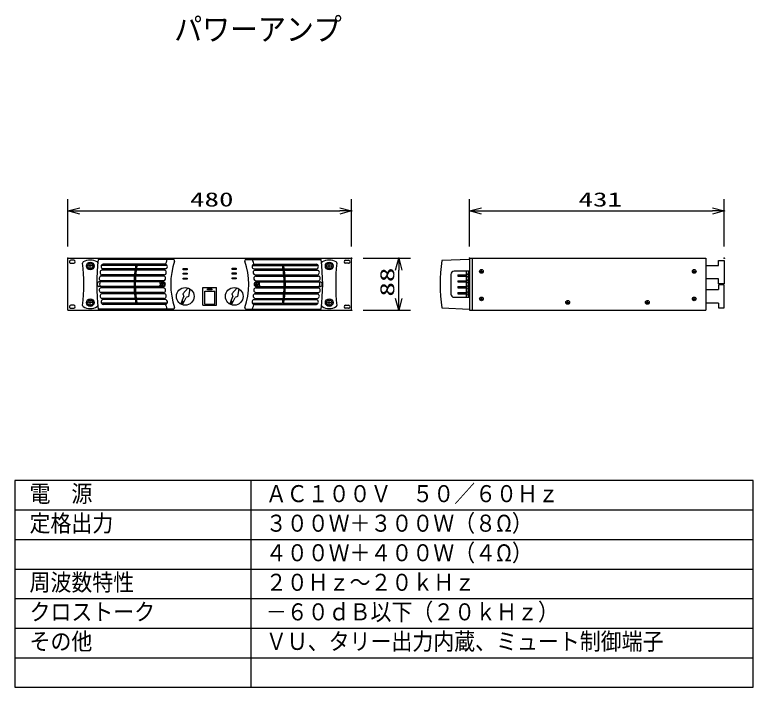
# Model space of a CAD drawing. Units: millimetres, scale not verified. Extents: x -62 to 63, y -56 to 57.
import ezdxf
from ezdxf.enums import TextEntityAlignment as Align

# ---------------------------------------------------------------- set-up
doc = ezdxf.new("R2010")
doc.units = ezdxf.units.MM
doc.header["$LTSCALE"] = 0.190277
doc.header["$PDMODE"] = 32
doc.header["$PDSIZE"] = 0.0951
for name, color, linetype in [('0-0_MOJI1', 2, 'Continuous'), ('0-1_GAIKEI', 1, 'Continuous'), ('0-2_WAKU', 7, 'Continuous'), ('0-3_DEFPOINTS', 7, 'Continuous')]:
    doc.layers.add(name, color=color, linetype=linetype)
doc.styles.add('ＭＳ ゴシック', font='')
doc.styles.get('ＭＳ ゴシック').set_extended_font_data('MS Gothic')

# ---------------------------------------------------------------- blocks, each defined once
blk = doc.blocks.new('_OPEN30')
at = {"layer": '0-2_WAKU'}
blk.add_line((0, 0), (-1, 0), dxfattribs=at)
blk.add_lwpolyline([(-1, 0.26795), (0, 0), (-1, -0.26795)], dxfattribs=at)

msp = doc.modelspace()

# ---------------------------------------------------------------- linework, layer by layer
at = {"layer": '0-1_GAIKEI', "color": 7}
for p, q in [((-53.4956, 16.0841), (-5.4956, 16.0841)), ((-53.4956, 7.2841), (-53.4956, 16.0841)), ((-5.4956, 7.2841), (-5.4956, 16.0841)), ((14.5043, 15.8841), (9.8043, 15.6841)), ((14.5043, 16.0841), (54.5043, 16.0841)), ((14.5043, 16.0841), (14.5043, 7.2841)), ((54.5043, 16.0841), (54.5043, 7.2841)), ((56.6043, 15.6841), (57.6043, 15.6841)), ((56.6043, 14.8841), (56.6043, 15.6841)), ((57.6043, 15.6841), (57.6043, 11.7841)), ((13.9043, 13.8841), (11.8543, 13.8841)), ((14.5043, 13.8841), (13.9043, 13.8841)), ((54.5043, 14.8841), (56.6043, 14.8841)), ((11.3043, 13.3341), (11.3043, 10.0341)), ((56.6043, 12.5841), (54.5043, 12.5841)), ((56.6043, 11.7841), (56.6043, 12.5841)), ((57.6043, 11.7841), (56.6043, 11.7841)), ((56.6043, 11.5841), (56.6043, 10.7841)), ((57.6043, 11.5841), (56.6043, 11.5841)), ((57.6043, 7.6841), (57.6043, 11.5841)), ((54.5043, 10.7841), (56.6043, 10.7841)), ((11.8543, 9.4841), (13.9043, 9.4841)), ((13.9043, 9.4841), (14.5043, 9.4841)), ((9.8043, 7.6841), (14.5043, 7.4841)), ((56.6043, 8.4841), (54.5043, 8.4841)), ((56.6043, 8.4841), (56.6043, 7.6841)), ((56.6043, 7.6841), (57.6043, 7.6841)), ((-53.4956, 7.2841), (-5.4956, 7.2841)), ((14.5043, 7.2841), (54.5043, 7.2841))]:
    msp.add_line(p, q, dxfattribs=at)
at = {"layer": '0-1_GAIKEI'}
for p, q in [((-52.4956, 15.7358), (-52.9956, 15.7358)), ((-52.9956, 15.2358), (-52.4956, 15.2358)), ((-49.7202, 14.4841), (-49.7202, 15.0841)), ((-35.6493, 15.8841), (-48.3636, 15.8841)), ((-36.9702, 15.0841), (-47.5493, 15.0841)), ((-23.342, 15.8841), (-10.6277, 15.8841)), ((-22.021, 15.0841), (-11.442, 15.0841)), ((-9.2711, 14.4841), (-9.2711, 15.0841)), ((-6.4956, 15.7358), (-5.9956, 15.7358)), ((-5.9956, 15.2358), (-6.4956, 15.2358)), ((15.0043, 7.2841), (15.0043, 16.0841)), ((-49.4202, 14.7841), (-50.0202, 14.7841)), ((-42.0198, 14.8841), (-47.8318, 14.8841)), ((-37.1853, 14.0841), (-47.7352, 14.0841)), ((-36.9815, 14.2841), (-47.6204, 14.2841)), ((-36.7066, 14.8841), (-41.8168, 14.8841)), ((-33.9956, 14.1384), (-33.9956, 14.3384)), ((-33.9956, 14.3384), (-33.2956, 14.3384)), ((-33.2956, 14.1384), (-33.9956, 14.1384)), ((-33.2956, 14.3384), (-33.2956, 14.1384)), ((-22.2847, 14.8841), (-17.1745, 14.8841)), ((-22.0097, 14.2841), (-11.3709, 14.2841)), ((-21.8059, 14.0841), (-11.2561, 14.0841)), ((-16.9715, 14.8841), (-11.1595, 14.8841)), ((-9.5711, 14.7841), (-8.9711, 14.7841)), ((13.9043, 13.8841), (13.9043, 13.2841)), ((14.3043, 13.8841), (14.3043, 9.4841)), ((16.2822, 13.8709), (16.7022, 13.8709)), ((16.4922, 13.6609), (16.4922, 14.0809)), ((52.3118, 13.8709), (52.7318, 13.8709)), ((52.5218, 13.6609), (52.5218, 14.0809)), ((-37.3244, 13.0841), (-47.8913, 13.0841)), ((-37.1969, 13.2841), (-47.7825, 13.2841)), ((-25.6956, 13.4219), (-25.6956, 13.6219)), ((-25.6956, 13.6219), (-24.9956, 13.6219)), ((-24.9956, 13.4219), (-25.6956, 13.4219)), ((-25.6956, 12.5898), (-25.6956, 12.7898)), ((-25.6956, 12.7898), (-24.9956, 12.7898)), ((-24.9956, 12.5898), (-25.6956, 12.5898)), ((-24.9956, 13.6219), (-24.9956, 13.4219)), ((-24.9956, 12.7898), (-24.9956, 12.5898)), ((-21.7944, 13.2841), (-11.2088, 13.2841)), ((-21.6668, 13.0841), (-11.0999, 13.0841)), ((12.4828, 13.2841), (13.9043, 13.2841)), ((12.4828, 13.2841), (12.4828, 13.0841)), ((12.4828, 13.0841), (13.9043, 13.0841)), ((13.9043, 13.0841), (13.9043, 12.2841)), ((-37.3898, 12.0841), (-48.2434, 12.0841)), ((-37.3898, 11.2841), (-48.2434, 11.2841)), ((-37.3361, 12.2841), (-47.9149, 12.2841)), ((-37.2554, 11.6841), (-37.6754, 11.6841)), ((-37.4654, 11.4741), (-37.4654, 11.8941)), ((-21.7359, 11.6841), (-21.3159, 11.6841)), ((-21.6552, 12.2841), (-11.0763, 12.2841)), ((-21.6014, 12.0841), (-10.7478, 12.0841)), ((-21.6014, 11.2841), (-10.7478, 11.2841)), ((-21.5259, 11.4741), (-21.5259, 11.8941)), ((12.4828, 12.2841), (13.9043, 12.2841)), ((12.4828, 12.2841), (12.4828, 12.0841)), ((12.4828, 12.0841), (13.9043, 12.0841)), ((12.4828, 11.2841), (13.9043, 11.2841)), ((12.4828, 11.2841), (12.4828, 11.0841)), ((13.9043, 12.0841), (13.9043, 11.2841)), ((-37.3361, 11.0841), (-47.9149, 11.0841)), ((-37.3244, 10.2841), (-47.8913, 10.2841)), ((-37.1969, 10.0841), (-47.7825, 10.0841)), ((-32.8889, 10.9345), (-33.0777, 9.625)), ((-30.6456, 11.1393), (-28.3456, 11.1393)), ((-30.6456, 8.1394), (-30.6456, 11.1393)), ((-29.8456, 10.7394), (-29.8456, 10.9394)), ((-29.8456, 10.9394), (-29.1456, 10.9394)), ((-29.1456, 10.7394), (-29.8456, 10.7394)), ((-29.1456, 10.9394), (-29.1456, 10.7394)), ((-28.6456, 8.3394), (-28.6456, 10.5394)), ((-28.3456, 8.1394), (-28.3456, 11.1393)), ((-24.8617, 11.0592), (-25.7282, 10.0594)), ((-25.7282, 10.0594), (-25.5968, 9.6125)), ((-21.7944, 10.0841), (-11.2088, 10.0841)), ((-21.6668, 10.2841), (-11.0999, 10.2841)), ((-21.6552, 11.0841), (-11.0763, 11.0841)), ((12.4828, 11.0841), (13.9043, 11.0841)), ((12.4828, 10.2841), (13.9043, 10.2841)), ((12.4828, 10.2841), (12.4828, 10.0841)), ((12.4828, 10.0841), (13.9043, 10.0841)), ((13.9043, 11.0841), (13.9043, 10.2841)), ((13.9043, 10.0841), (13.9043, 9.4841)), ((-49.7202, 8.2841), (-49.7202, 8.8841)), ((-37.1853, 9.2841), (-47.7352, 9.2841)), ((-37.1485, 9.0841), (-47.6204, 9.0841)), ((-34.4024, 8.3442), (-33.8968, 9.6125)), ((-34.0441, 8.8274), (-34.252, 8.3727)), ((-33.9987, 8.8066), (-34.2065, 8.3519)), ((-34.1295, 8.2195), (-33.5015, 9.4319)), ((-34.0441, 8.8274), (-33.9987, 8.8066)), ((-33.0777, 9.625), (-33.5015, 9.4319)), ((-26.1024, 8.3442), (-25.5968, 9.6125)), ((-25.7441, 8.8274), (-25.952, 8.3727)), ((-25.6987, 8.8066), (-25.9065, 8.3519)), ((-25.8295, 8.2195), (-25.2015, 9.4319)), ((-25.7441, 8.8274), (-25.6987, 8.8066)), ((-22.0097, 9.0841), (-11.3709, 9.0841)), ((-21.8059, 9.2841), (-11.2561, 9.2841)), ((-9.2711, 8.2841), (-9.2711, 8.8841)), ((16.2822, 9.2058), (16.7022, 9.2058)), ((16.4922, 8.9958), (16.4922, 9.4158)), ((31.1007, 8.4126), (31.1007, 8.8326)), ((44.5854, 8.4126), (44.5854, 8.8326)), ((52.3118, 9.2058), (52.7318, 9.2058)), ((52.5218, 8.9958), (52.5218, 9.4158)), ((-52.4956, 8.1325), (-52.9956, 8.1325)), ((-52.9956, 7.6325), (-52.4956, 7.6325)), ((-49.4202, 8.5841), (-50.0202, 8.5841)), ((-42.0198, 8.4841), (-47.8318, 8.4841)), ((-36.9702, 8.2841), (-47.5493, 8.2841)), ((-36.7066, 8.4841), (-41.8168, 8.4841)), ((-34.252, 8.3727), (-34.2065, 8.3519)), ((-30.6456, 8.1394), (-28.3456, 8.1394)), ((-30.3456, 8.3394), (-28.6456, 8.3394)), ((-25.952, 8.3727), (-25.9065, 8.3519)), ((-22.2847, 8.4841), (-17.1745, 8.4841)), ((-22.021, 8.2841), (-11.442, 8.2841)), ((-16.9715, 8.4841), (-11.1595, 8.4841)), ((-9.5711, 8.5841), (-8.9711, 8.5841)), ((-6.4956, 8.1325), (-5.9956, 8.1325)), ((-5.9956, 7.6325), (-6.4956, 7.6325)), ((30.8907, 8.6226), (31.3107, 8.6226)), ((44.3754, 8.6226), (44.7954, 8.6226)), ((-35.6493, 7.4841), (-48.3636, 7.4841)), ((-23.342, 7.4841), (-10.6277, 7.4841))]:
    msp.add_line(p, q, dxfattribs=at)
for points in [[(-25.6956, 14.3847), (-24.9956, 14.3847), (-24.9956, 14.1847), (-25.6956, 14.1847)], [(-33.9956, 13.5757), (-33.2956, 13.5757), (-33.2956, 13.3757), (-33.9956, 13.3757)], [(-33.9956, 12.7436), (-33.2956, 12.7436), (-33.2956, 12.5436), (-33.9956, 12.5436)]]:
    msp.add_lwpolyline(points, close=True, dxfattribs=at)
for points in [[(-33.1617, 11.0592), (-34.0282, 10.0594), (-33.8968, 9.6125)], [(-30.3456, 8.3394), (-30.3456, 10.5394), (-28.6456, 10.5394)], [(-24.5889, 10.9345), (-24.7777, 9.625), (-25.2015, 9.4319)]]:
    msp.add_lwpolyline(points, dxfattribs=at)
for centre, radius in [((-49.7202, 14.7841), 0.65), ((-49.7202, 14.7841), 0.45), ((-9.2711, 14.7841), 0.65), ((-9.2711, 14.7841), 0.45), ((16.4922, 13.8709), 0.315), ((52.5218, 13.8709), 0.315), ((-37.4654, 11.6841), 0.315), ((-21.5259, 11.6841), 0.315), ((-33.6456, 9.6394), 1.5), ((-25.3456, 9.6394), 1.5), ((-49.7202, 8.5841), 0.65), ((-49.7202, 8.5841), 0.45), ((-9.2711, 8.5841), 0.65), ((-9.2711, 8.5841), 0.45), ((16.4922, 9.2058), 0.315), ((31.1007, 8.6226), 0.315), ((44.5854, 8.6226), 0.315), ((52.5218, 9.2058), 0.315)]:
    msp.add_circle(centre, radius, dxfattribs=at)
for centre, radius, start, end in [((-52.9956, 15.4858), 0.25, 89.9673, 270.032), ((-52.4956, 15.4858), 0.25, 270.023, 89.9766), ((-50.8085, 15.2891), 0.2, 120.30675, 185.96533), ((-85.3081, 11.6841), 34.4875, 354.03534, 5.96533), ((-49.7202, 13.4271), 2.3567, 59.71058, 120.30675), ((-14.1332, 11.6841), 34.4871, 173.00489, 186.99511), ((-48.6324, 15.2894), 0.2, 354.03405, 59.71058), ((-47.471, 14.674), 0.4175, 100.80939, 249.03189), ((-23.5956, 11.6841), 18.7, 169.52432, 172.00785), ((-23.5956, 11.6841), 18.5, 169.40977, 171.92087), ((-23.5956, 11.6841), 13.8, 162.28107, 166.59198), ((-37.065, 14.6854), 0.4098, 281.75109, 76.62812), ((-23.5956, 11.6841), 12.5, 161.64156, 198.35844), ((-35.6493, 15.6841), 0.2, 341.64156, 90), ((-23.342, 15.6841), 0.2, 90, 198.35844), ((-35.3956, 11.6841), 12.5, 341.64156, 18.35844), ((-21.9262, 14.6854), 0.4098, 103.37188, 258.24891), ((-35.3956, 11.6841), 13.8, 13.40802, 17.71893), ((-35.3956, 11.6841), 18.5, 8.07913, 10.59023), ((-35.3956, 11.6841), 18.7, 7.99215, 10.47568), ((-11.5203, 14.674), 0.4175, 290.96811, 79.19061), ((-44.8581, 11.6841), 34.4871, 353.00489, 6.99511), ((-10.3589, 15.2894), 0.2, 120.28942, 185.96595), ((-9.2711, 13.4271), 2.3567, 59.69325, 120.28942), ((26.3169, 11.6841), 34.4875, 174.03467, 185.96466), ((-8.1828, 15.2891), 0.2, 354.03467, 59.69325), ((-6.4956, 15.4858), 0.25, 90.0234, 269.977), ((-5.9956, 15.4858), 0.25, 269.968, 90.0327), ((-47.6452, 13.6774), 0.4165, 102.47146, 250.76099), ((-23.5956, 11.6841), 18.7, 172.62619, 175.09169), ((-23.5956, 11.6841), 18.5, 172.54603, 175.03849), ((-37.2497, 13.685), 0.4043, 277.51103, 80.83766), ((-23.5956, 11.6841), 13.8, 169.14024, 169.98459), ((-21.7416, 13.685), 0.4043, 99.16234, 262.48897), ((-35.3956, 11.6841), 13.8, 10.01541, 10.85976), ((-35.3956, 11.6841), 18.5, 4.96151, 7.45397), ((-35.3956, 11.6841), 18.7, 4.90831, 7.37381), ((-11.3461, 13.6774), 0.4165, 289.23901, 77.52854), ((-47.7897, 12.6808), 0.416, 104.14408, 252.47363), ((-23.5956, 11.6841), 18.7, 175.70646, 178.16132), ((-23.5956, 11.6841), 18.5, 175.65995, 178.14143), ((-37.3593, 12.6846), 0.4011, 273.32331, 85.00877), ((-23.5956, 11.6841), 13.8, 173.34204, 174.17737), ((-21.6319, 12.6846), 0.4011, 94.99123, 266.67669), ((-35.3956, 11.6841), 13.8, 5.82263, 6.65796), ((-35.3956, 11.6841), 18.5, 1.85857, 4.34005), ((-35.3956, 11.6841), 18.7, 1.83868, 4.29354), ((-11.2016, 12.6808), 0.416, 287.52637, 75.85592), ((13.9043, 13.6841), 0.4, 270, 0), ((13.9043, 12.6841), 0.4, 270, 90), ((-48.13, 11.6841), 0.4158, 105.82857, 254.17143), ((-47.4031, 11.6841), 0.7335, 146.9514, 213.0486), ((-23.5956, 11.6841), 18.7, 178.77433, 181.22567), ((-23.5956, 11.6841), 18.5, 178.76108, 181.23892), ((-38.5859, 11.726), 0.7335, 323.13301, 29.23021), ((-37.3957, 11.6841), 0.4, 270.8366, 89.1634), ((-23.5956, 11.6841), 13.8, 177.50809, 178.33902), ((-23.5956, 11.6841), 13.8, 181.66098, 182.49191), ((-21.5956, 11.6841), 0.4, 90.8366, 269.1634), ((-35.3956, 11.6841), 13.8, 1.66098, 2.49191), ((-35.3956, 11.6841), 13.8, 357.50809, 358.33902), ((-20.4053, 11.726), 0.7335, 150.76979, 216.86699), ((-35.3956, 11.6841), 18.5, 358.76108, 1.23892), ((-35.3956, 11.6841), 18.7, 358.77433, 1.22567), ((-11.5882, 11.6841), 0.7335, 326.9514, 33.0486), ((-10.8612, 11.6841), 0.4158, 285.82857, 74.17143), ((13.9043, 11.6841), 0.4, 270, 90), ((-47.7897, 10.6875), 0.416, 107.52637, 255.85592), ((-47.6452, 9.6909), 0.4165, 109.23901, 257.52854), ((-23.5956, 11.6841), 18.7, 181.83868, 184.29354), ((-23.5956, 11.6841), 18.7, 184.90831, 187.37381), ((-23.5956, 11.6841), 18.5, 181.85857, 184.34005), ((-23.5956, 11.6841), 18.5, 184.96151, 187.45397), ((-37.3593, 10.6837), 0.4011, 274.99123, 86.67669), ((-23.5956, 11.6841), 13.8, 185.82263, 186.65796), ((-37.2497, 9.6833), 0.4043, 279.16234, 82.48897), ((-21.7416, 9.6833), 0.4043, 97.51103, 260.83766), ((-21.6319, 10.6837), 0.4011, 93.32331, 265.00877), ((-35.3956, 11.6841), 13.8, 353.34204, 354.17737), ((-35.3956, 11.6841), 18.5, 352.54603, 355.03849), ((-35.3956, 11.6841), 18.5, 355.65995, 358.14143), ((-35.3956, 11.6841), 18.7, 352.62619, 355.09169), ((-35.3956, 11.6841), 18.7, 355.70646, 358.16132), ((-11.3461, 9.6909), 0.4165, 282.47146, 70.76099), ((-11.2016, 10.6875), 0.416, 284.14408, 72.47363), ((13.9043, 10.6841), 0.4, 270, 90), ((13.9043, 9.6841), 0.4, 0, 90), ((-47.471, 8.6943), 0.4175, 110.96811, 259.19061), ((-23.5956, 11.6841), 18.7, 187.99215, 190.47568), ((-23.5956, 11.6841), 18.5, 188.07913, 190.59023), ((-23.5956, 11.6841), 13.8, 190.01541, 190.85976), ((-37.065, 8.6829), 0.4098, 283.37188, 101.75109), ((-21.9262, 8.6829), 0.4098, 101.75109, 256.62812), ((-35.3956, 11.6841), 13.8, 349.14024, 349.98459), ((-35.3956, 11.6841), 18.5, 349.40977, 351.92087), ((-35.3956, 11.6841), 18.7, 349.52432, 352.00785), ((-11.5203, 8.6943), 0.4175, 280.80939, 69.03189), ((-52.9956, 7.8825), 0.25, 89.9673, 270.032), ((-52.4956, 7.8825), 0.25, 270.023, 89.9766), ((-50.8085, 8.0796), 0.2, 174.03534, 239.70216), ((-49.7202, 9.9421), 2.3572, 239.70216, 300.2805), ((-48.6324, 8.0793), 0.2, 300.2805, 5.96527), ((-23.5956, 11.6841), 13.8, 193.40802, 197.71893), ((-35.6493, 7.6841), 0.2, 270, 18.35844), ((-23.342, 7.6841), 0.2, 161.64156, 270), ((-35.3956, 11.6841), 13.8, 342.28107, 346.59198), ((-10.3588, 8.0793), 0.2, 174.03473, 239.7195), ((-9.2711, 9.9421), 2.3572, 239.7195, 300.29784), ((-8.1828, 8.0796), 0.2, 300.29784, 5.96466), ((-6.4956, 7.8825), 0.25, 90.0234, 269.977), ((-5.9956, 7.8825), 0.25, 269.968, 90.0327)]:
    msp.add_arc(centre, radius, start, end, dxfattribs=at)
at = {"layer": '0-1_GAIKEI', "color": 7}
for centre, radius, start, end in [((36.3153, 11.6841), 26.8116, 171.42, 188.58), ((11.8543, 13.3341), 0.55, 90, 180), ((11.8543, 10.0341), 0.55, 180, 270)]:
    msp.add_arc(centre, radius, start, end, dxfattribs=at)
at = {"layer": '0-2_WAKU'}
for p, q in [((-53.4956, 18.0841), (-53.4956, 26.0841)), ((-5.4956, 18.0841), (-5.4956, 26.0841)), ((14.5043, 18.0841), (14.5043, 26.0841)), ((57.6043, 18.0841), (57.6043, 26.0841)), ((-51.4956, 24.0841), (-7.4956, 24.0841)), ((16.5043, 24.0841), (55.6043, 24.0841)), ((-3.4956, 16.0841), (4.5044, 16.0841)), ((2.5044, 9.2841), (2.5044, 14.0841)), ((-3.4956, 7.2841), (4.5044, 7.2841))]:
    msp.add_line(p, q, dxfattribs=at)
at = {"layer": '0-2_WAKU', "color": 4}
for p, q in [((62.5043, -21.494), (-62.4956, -21.494)), ((-62.4956, -21.494), (-62.4956, -56.494)), ((-22.4956, -56.494), (-22.4956, -21.494)), ((62.5043, -56.494), (62.5043, -21.494)), ((-62.4956, -56.494), (62.5043, -56.494))]:
    msp.add_line(p, q, dxfattribs=at)
at = {"layer": '0-2_WAKU', "color": 1}
for p, q in [((-62.4956, -26.494), (62.5043, -26.494)), ((-62.4956, -31.494), (62.5043, -31.494)), ((-62.4956, -36.494), (62.5043, -36.494)), ((-62.4956, -41.494), (62.5043, -41.494)), ((-62.4956, -46.494), (62.5043, -46.494)), ((-62.4956, -51.494), (62.5043, -51.494))]:
    msp.add_line(p, q, dxfattribs=at)
at = {"layer": '0-3_DEFPOINTS'}
for p in [(-5.4956, 24.0841), (57.6043, 24.0841), (-53.4956, 16.0841), (-5.4956, 16.0841), (-5.4956, 16.0841), (2.5044, 16.0841), (14.5043, 16.0841), (57.6043, 16.0841), (-5.4956, 7.2841)]:
    msp.add_point(p, dxfattribs=at)

# ---------------------------------------------------------------- block references
at = {"layer": '0-2_WAKU', "xscale": 2, "yscale": 2}
for p, rotation in [((-53.4956, 24.0841), 180), ((14.5043, 24.0841), 180), ((2.5044, 16.0841), 90), ((2.5044, 7.2841), 270)]:
    msp.add_blockref('_OPEN30', p, dxfattribs=dict(at, rotation=rotation))
for p in [(-5.4956, 24.0841), (57.6043, 24.0841)]:
    msp.add_blockref('_OPEN30', p, dxfattribs=at)

# ---------------------------------------------------------------- texts
at = {"layer": '0-0_MOJI1', "style": 'ＭＳ ゴシック', "width": 0.9}
for s, height, p in [('パワーアンプ', 3.849, (-35.4956, 51.7658)), ('電\u3000源', 2.886, (-59.9956, -26.0491)), ('ＡＣ１００Ｖ\u3000５０／６０Ｈｚ\u3000', 2.886, (-19.9956, -26.0491)), ('定格出力', 2.886, (-59.9956, -31.0491)), ('３００Ｗ＋３００Ｗ（８Ω）', 2.886, (-19.9956, -31.0491)), ('４００Ｗ＋４００Ｗ（４Ω）', 2.886, (-19.9956, -36.0491)), ('周波数特性', 2.886, (-59.9956, -41.0491)), ('２０Ｈｚ～２０ｋＨｚ', 2.886, (-19.9956, -41.0491)), ('クロストーク', 2.886, (-59.9956, -46.0491)), ('－６０ｄＢ以下（２０ｋＨｚ）', 2.886, (-19.9956, -46.0491)), ('その他', 2.886, (-59.9956, -51.0491)), ('ＶＵ、タリー出力内蔵、ミュート制御端子', 2.886, (-19.9956, -51.0491))]:
    msp.add_text(s, height=height, dxfattribs=at).set_placement(p, align=Align.BOTTOM_LEFT)
at = {"layer": '0-2_WAKU', "style": 'ＭＳ ゴシック', "width": 1.5}
for s, p in [('480', (-32.829, 24.1215)), ('431', (32.9293, 24.1215))]:
    msp.add_text(s, height=2.405, dxfattribs=at).set_placement(p, align=Align.BOTTOM_LEFT)
msp.add_text('88', height=2.405, rotation=90, dxfattribs=at).set_placement((2.467, 9.6008), align=Align.BOTTOM_LEFT)

doc.saveas('drawing.dxf')
